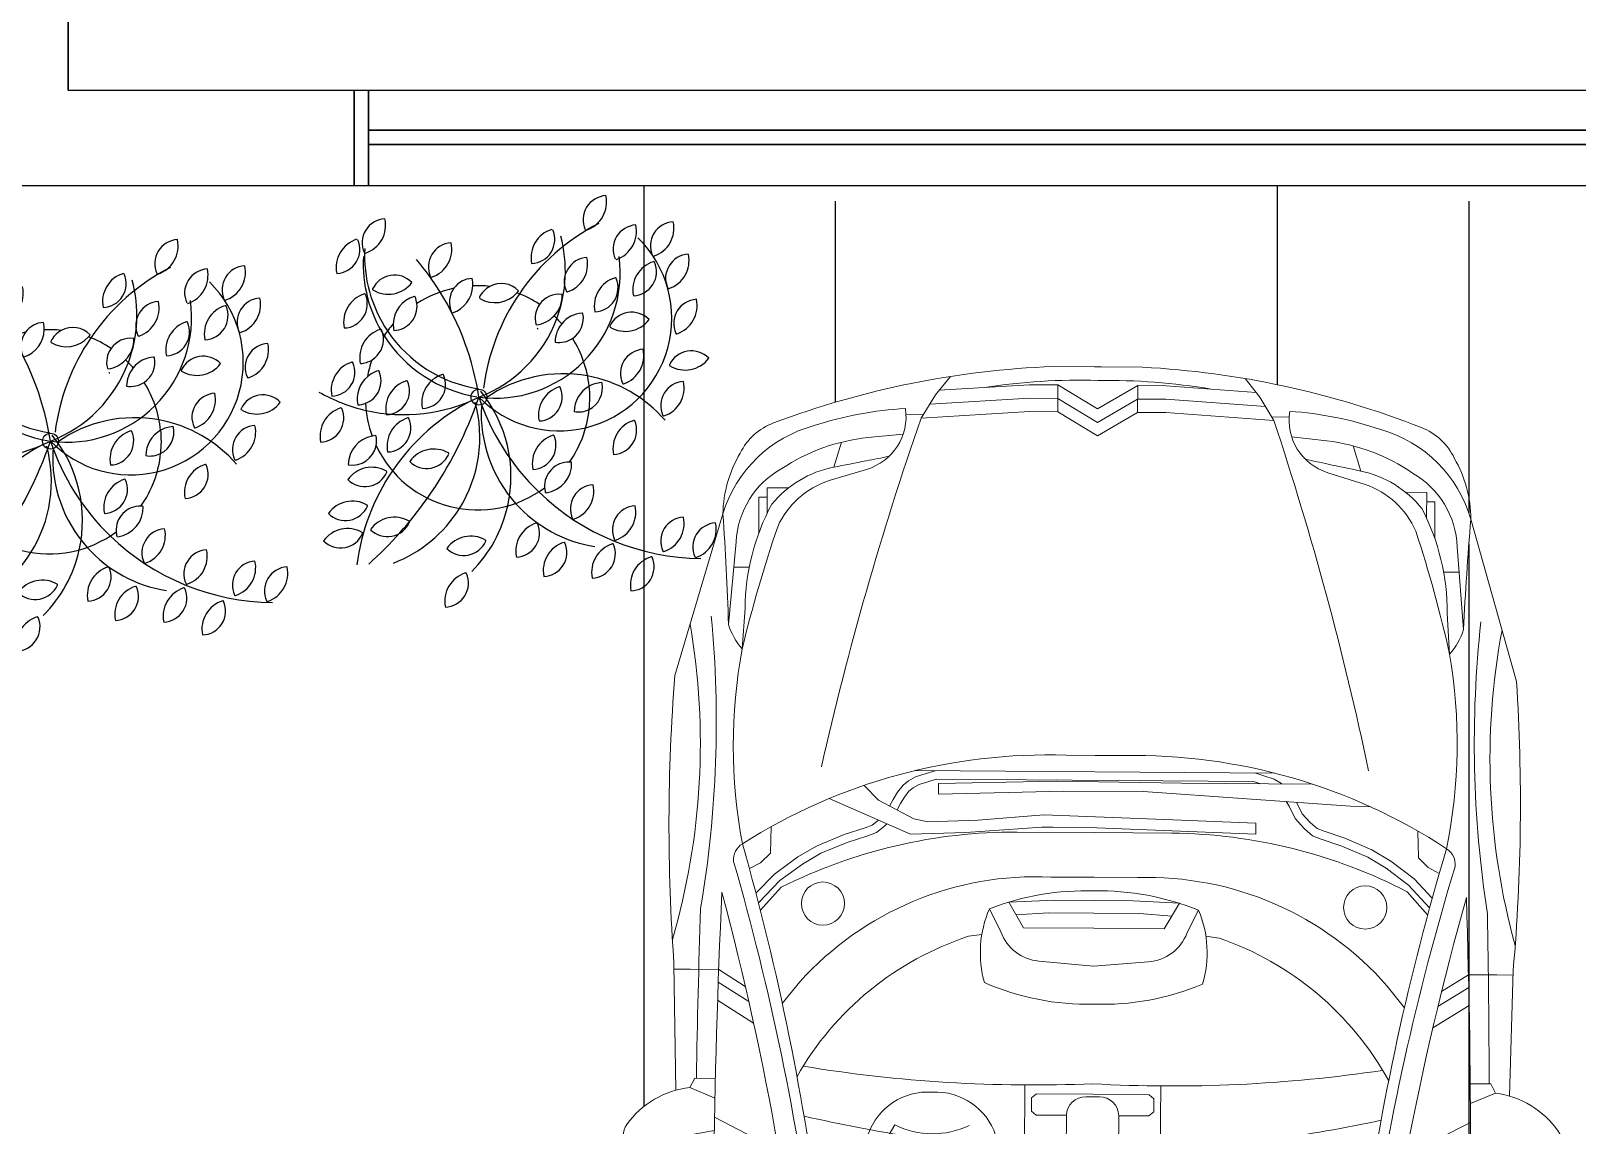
# Model space of a CAD drawing. Header units: millimetres. Extents: x 578 to 638.3, y 269.6 to 296.6.
# Drawn here: x 589.664 to 592.908, y 283.005 to 285.302 of the extents above; entities that cross this region are included whole.
import ezdxf

# ---------------------------------------------------------------- set-up
doc = ezdxf.new("R2010")
doc.units = ezdxf.units.MM
for name, color, linetype, lineweight in [('Janelas', 10, 'Continuous', 30), ('MÓVEIS', 7, 'Continuous', 13), ('SC Véhicules', 73, 'Continuous', 5)]:
    doc.layers.add(name, color=color, linetype=linetype, lineweight=lineweight)
doc.layers.add('VEGET', color=64, linetype='Continuous')
doc.layers.add('VEGET-I', color=62, linetype='Continuous')

# ---------------------------------------------------------------- blocks, each defined once
blk = doc.blocks.new('carro 2')
at = {"layer": 'SC Véhicules', "color": 0}
blk.add_line((164.81, -45.33), (159.42, -42.22), dxfattribs=at)
for points in [[(151.89, 83.81, -0.213271), (159.76, 97, -0.316364), (164.4, 97), (160.86, 78.63)], [(0, -1.46), (0, 8.66, -0.080255), (12.26, 67.26, -0.190972), (18.65, 74.2, -0.13066), (31.42, 77.75), (65.41, 87.58, -0.037663), (126.03, 87.33), (152.48, 86.73)], [(149.93, 82.45, 0.004282), (114.27, 81.83, -0.065838), (52.92, 80.03)], [(110.86, 77.39, 0.083987), (326.71, 56.05, 0.030126), (365.41, 65.63, 0.060983), (347.88, 70.92, 0.032996), (110.86, 77.39, 68.951103)], [(31.42, 77.75, 0.008657), (54.61, 76.39, -0.110403), (59.76, 73.5, 0.023888), (34.03, 66.23, 0.209928), (24.27, 55.51), (21.87, 47.67, -0.373539), (9.06, 39.59, -1.186199)], [(31.42, 77.75, 0.260377), (12.76, 58.72, 0.06741), (9.06, 39.59, 1.244333)], [(54.61, 76.39), (37.25, 74.94, 0.257656), (21.82, 65.46, 0.122086), (15.2, 47.43), (14.41, 40.03)], [(59.76, 73.5, -0.093664), (100.63, 73.15, 0.098007)], [(104.35, 74.97, 0.291164), (100.63, 73.15, 0.150503), (81.56, 5.36), (81.56, -0.73)], [(104.35, 74.97, 0.037618), (186.15, 57.42, 0.048096), (183.34, -0.73, 0.283509)], [(59.76, 73.5), (51.21, 72.95, 0.120929), (29.34, 67.51, 0.175141), (21.47, 54.57, -0.000751), (20.08, 47.74, -0.000528), (19.09, 42.95, -0.000528)], [(100.63, 73.15, 0.038114), (181.57, 56.14, 0.04092)], [(114.56, 69.29), (109.71, 64.93, 0.118091), (97.78, 15.49), (97.78, -0.73)], [(134.12, 64.54), (129.54, 60.91, 0.224427), (107.16, 8.37), (107.16, -0.73)], [(119.33, 22.78), (119.73, 25.56, -0.185981), (149.42, 61.36)], [(147.25, 60.08, -0.05116), (150.5, -0.73, 1.299922)], [(164.53, 13.53, 0.035513), (157.73, 59.82, 0.035513)], [(84.37, 56.68, 0.028075), (11.02, 36.29, 0.031284)], [(4.51, 23.05, 0.046137), (2.86, -0.73, -0.011591)], [(113.92, 21.22, -0.173697), (129.43, 22.14, -0.109138), (133.79, -0.73, 1.120389)], [(113.92, 21.22, 0.100862), (110.01, -0.73, 0.908615)], [(113.92, 21.22), (118.74, 18.8, -0.293986), (124.81, 10.77), (125.78, -0.73)], [(164.53, 4.77), (157.16, 4.77, 0.4127), (153.24, 0.69), (153.24, -0.73)], [(0, 0), (0, -10.12, 0.080255), (12.26, -68.72, 0.190972), (18.65, -75.66, 0.13066), (31.42, -79.2), (65.41, -89.04, 0.037663), (126.03, -88.79), (152.48, -88.19)], [(4.51, -24.51, -0.046137), (2.86, -0.73, 0.011591)], [(104.35, -76.43, -0.291164), (100.63, -74.6, -0.150503), (81.56, -6.82), (81.56, -0.73)], [(114.56, -70.75), (109.71, -66.39, -0.118091), (97.78, -16.95), (97.78, -0.73)], [(104.35, -76.43, -0.037618), (186.15, -58.88, -0.048096), (183.34, -0.73, -0.283509)], [(134.12, -66), (129.54, -62.37, -0.224427), (107.16, -9.82), (107.16, -0.73)], [(113.92, -22.68, -0.100862), (110.01, -0.73, -0.908615)], [(113.92, -22.68, 0.173697), (129.43, -23.6, 0.109138), (133.79, -0.73, -1.120389)], [(113.92, -22.68), (118.74, -20.26, 0.293986), (124.81, -12.23), (125.78, -0.73)], [(147.25, -61.54, 0.05116), (150.5, -0.73, -1.299922)], [(164.53, -6.23), (157.16, -6.23, -0.4127), (153.24, -2.15), (153.24, -0.73)], [(164.53, -14.99, -0.035513), (157.73, -61.27, -0.035513)], [(169.3, -21.83), (167.97, -20.72), (162.47, -20.72, 0.336004), (152.48, -33.26), (152.48, -35.55)], [(119.33, -24.24), (119.73, -27.02, 0.185981), (149.42, -62.81)], [(169.3, -46.98), (167.97, -48.1), (162.47, -48.1, -0.336004), (152.48, -35.55), (152.48, -35.55)], [(84.37, -58.14, -0.028075), (11.02, -37.75, -0.031284)], [(31.42, -79.2, -0.008657), (54.61, -77.85, 0.110403), (59.76, -74.95, -0.023888), (34.03, -67.69, -0.209928), (24.27, -56.96), (21.87, -49.13, 0.373539), (9.06, -41.05, 1.186199)], [(31.42, -79.2, -0.260377), (12.76, -60.17, -0.06741), (9.06, -41.05, -1.244333)], [(54.61, -77.85), (37.25, -76.4, -0.257656), (21.82, -66.91, -0.122086), (15.2, -48.88), (14.41, -41.49)], [(59.76, -74.95), (51.21, -74.41, -0.120929), (29.34, -68.97, -0.175141), (21.47, -56.02, 0.000751), (20.08, -49.2, 0.000528), (19.09, -44.41, 0.000528)], [(100.63, -74.6, -0.038114), (181.57, -57.6, -0.04092)], [(110.86, -78.84, -0.083987), (326.71, -57.51, -0.030126), (365.41, -67.09, -0.060983), (347.88, -72.38, -0.032996), (110.86, -78.84, -68.951103)], [(59.76, -74.95, 0.093664), (100.63, -74.6, -0.098007)], [(149.93, -83.91, -0.004282), (114.27, -83.29, 0.065838), (52.92, -81.48)], [(151.89, -85.27, 0.213271), (159.76, -98.46, 0.316364), (164.4, -98.46), (160.86, -80.08)]]:
    blk.add_lwpolyline(points, format="xyb", dxfattribs=at)
for points in [[(127.06, 87.31), (127.06, 83.92), (127.06, 77.94)], [(151.89, 83.81), (149.93, 82.83), (149.93, 78.47)], [(151.89, 83.81), (154.08, 78.54)], [(127.06, 77.94), (130.6, 72.34)], [(129.7, 78.02), (133.75, 71.59)], [(133.5, 78.12), (138.28, 70.55)], [(164.99, 65.09), (158.08, 78.59)], [(42.57, 72.13), (42.57, 75.39)], [(96.99, 67.13), (102.57, 67.25), (104.62, 69.3), (105.83, 71.66)], [(25.87, 64.02), (25.87, 68.46), (31.23, 68.46)], [(27.84, 68.46), (27.84, 70.2), (35.46, 70.2)], [(113.03, 69.69), (108.31, 65.22), (104.81, 60.51), (102.53, 56.67), (100.22, 51.2), (98.81, 46.83), (98.09, 45.02), (96.64, 43.3), (94.52, 41.35), (90.98, 39.54)], [(111.02, 70.23), (106.98, 66.4), (103.33, 61.49), (100.95, 57.47), (98.56, 51.82), (97.15, 47.43), (96.55, 45.94), (95.36, 44.53), (93.5, 42.82), (91.11, 41.6)], [(87.72, -33.55), (89.91, -33.55), (89.09, -7.27), (89.09, 9.43), (91.82, 52.97), (91.98, 57.2)], [(16.2, 52.95), (21.47, 54.57)], [(87.72, -33.55), (87.01, -8.76), (87.26, 17.44), (87.26, 44.88)], [(10.25, 39.47), (10.25, 35.82)], [(91.96, 40.05), (90.97, 39.45)], [(11.02, 36.29), (6.1, 33.29), (2.24, 30.19)], [(11.02, 36.29), (9.5, 13.59), (9.5, 7.65)], [(87.26, 38.45), (87.21, 38.39), (86.31, 36.91), (85.61, 34.7), (85.02, 32.84)], [(85.02, 37.02), (85.02, -38.48)], [(5.14, 32.52), (3.87, 13.59), (3.87, 7.65)], [(8.09, 34.5), (6.69, 13.59), (6.69, 7.65)], [(87.26, 34.03), (86.79, 32.56)], [(86.79, 32.56), (86.79, -34.02)], [(88.2, -49.17), (91.27, -46.15), (95.13, -38.67), (95.79, -35.77), (95.31, -25.2), (94.1, -11.43), (94.91, 13.89), (95.52, 33.13), (97.88, 33.13), (96.78, -0.26), (96.72, -9.44), (96.72, -11.78), (97.92, -27.75), (98.38, -39.34), (91.02, -56.47)], [(112.49, 17.17), (112.04, 7.5), (112.04, -0.73)], [(112.49, 17.17), (117.85, 14.02), (117.85, -0.73)], [(115.17, 15.59), (114.71, 8.85), (114.71, -0.73)], [(150.85, 13.53), (164.53, 13.53), (164.53, 4.71), (181.54, 4.77)], [(157.16, 4.77), (157.16, 11.09), (156.33, 12.09), (153.55, 12.09), (152.71, 11.09)], [(152.71, 11.09), (152.71, -0.73)], [(3.87, 7.65), (9.5, 7.65), (14.46, -0.73)], [(3.87, 7.65), (3.87, 7.65), (8.84, -0.73)], [(6.69, 7.65), (6.69, 7.65), (11.65, -0.73)], [(3.87, -9.1), (9.5, -9.1), (14.46, -0.73)], [(3.87, -9.1), (3.87, -9.1), (8.84, -0.73)], [(6.69, -9.1), (6.69, -9.1), (11.65, -0.73)], [(112.49, -18.63), (112.04, -8.96), (112.04, -0.73)], [(112.49, -18.63), (117.85, -15.47), (117.85, -0.73)], [(115.17, -17.05), (114.71, -10.31), (114.71, -0.73)], [(152.71, -12.55), (152.71, -0.73)], [(150.85, -14.99), (164.53, -14.99), (164.53, -6.17), (181.54, -6.23)], [(157.16, -6.23), (157.16, -12.55), (156.33, -13.54), (153.55, -13.54), (152.71, -12.55)], [(5.14, -33.98), (3.87, -15.04), (3.87, -9.1)], [(8.09, -35.96), (6.69, -15.04), (6.69, -9.1)], [(11.02, -37.75), (9.5, -15.04), (9.5, -9.1)], [(11.02, -37.75), (6.1, -34.75), (2.24, -31.65)], [(91.11, -43.05), (89.59, -42.15), (88.07, -41), (87.21, -39.85), (86.31, -38.37), (85.61, -36.16), (85.02, -34.29)], [(91.96, -41.5), (90.59, -40.68), (89.34, -39.74), (88.68, -38.85), (87.93, -37.63), (87.3, -35.62), (86.79, -34.02)], [(10.25, -40.93), (10.25, -37.28)], [(93.31, -42.19), (91.96, -41.5)], [(92.5, -43.77), (91.11, -43.05)], [(113.03, -71.15), (108.31, -66.68), (104.81, -61.97), (102.53, -58.13), (100.22, -52.66), (98.81, -48.29), (98.09, -46.48), (96.64, -44.76), (96.22, -44.37)], [(111.02, -71.69), (106.98, -67.86), (103.33, -62.95), (100.95, -58.93), (98.56, -53.28), (97.15, -48.89), (96.55, -47.4), (95.47, -46.11)], [(16.2, -54.41), (21.47, -56.02)], [(25.87, -65.48), (25.87, -69.92), (31.23, -69.92)], [(164.99, -66.55), (158.08, -80.05)], [(27.84, -69.92), (27.84, -71.66), (35.46, -71.66)], [(96.99, -68.59), (102.57, -68.71), (104.62, -70.76), (105.83, -73.12)], [(42.57, -73.59), (42.57, -76.84)], [(127.06, -79.4), (130.6, -73.8)], [(129.7, -79.47), (133.75, -73.05)], [(133.5, -79.58), (138.28, -72.01)], [(127.06, -88.76), (127.06, -85.37), (127.06, -79.4)], [(151.89, -85.27), (149.93, -84.28), (149.93, -79.93)], [(151.89, -85.27), (154.08, -80)]]:
    blk.add_lwpolyline(points, dxfattribs=at)
for centre in [(113.08, 56.17), (113.08, -57.63)]:
    blk.add_circle(centre, 4.53, dxfattribs=at)
for centre, radius, start, end in [((80.77, 228.97), 146.84, 259.7572, 285.8424), ((143.52, -34.41), 17.72, 333.8292, 26.1708), ((80.77, -230.43), 146.84, 74.1576, 100.2428)]:
    blk.add_arc(centre, radius, start, end, dxfattribs=at)
blk = doc.blocks.new('qasdfg')
at = {"layer": 'VEGET'}
for centre, radius, start, end in [((1626.2712, 1197.2288), 0.0506, 93.3806, 204.4039), ((1626.2079, 1197.2658), 0.0619, 288.1787, 12.6121), ((1625.8075, 1197.1804), 0.0506, 93.3806, 204.4039), ((1625.7442, 1197.2173), 0.0619, 288.1787, 12.6121), ((1626.334, 1197.1672), 0.0506, 93.3806, 204.4039), ((1626.2707, 1197.2042), 0.0619, 288.1787, 12.6121), ((1626.4125, 1197.1739), 0.0506, 93.3806, 204.4039), ((1626.3492, 1197.2109), 0.0619, 288.1787, 12.6121), ((1625.7641, 1197.1284), 0.0619, 107.1376, 191.5711), ((1625.7015, 1197.1665), 0.0506, 272.3395, 23.3629), ((1626.1731, 1197.1492), 0.0619, 107.1376, 191.5711), ((1626.1104, 1197.1873), 0.0506, 272.3395, 23.3629), ((1625.9464, 1197.1296), 0.0506, 93.3806, 204.4039), ((1625.883, 1197.1666), 0.0619, 288.1787, 12.6121), ((1626.4442, 1197.1059), 0.0506, 93.3806, 204.4039), ((1626.3809, 1197.1429), 0.0619, 288.1787, 12.6121), ((1626.2315, 1197.0989), 0.0506, 93.3806, 204.4039), ((1626.1681, 1197.1358), 0.0619, 288.1787, 12.6121), ((1626.3866, 1197.0815), 0.0619, 107.1376, 191.5711), ((1626.324, 1197.1197), 0.0506, 272.3395, 23.3629), ((1626.3689, 1197.1391), 0.00165, 23.3629, 107.1376), ((1625.8245, 1197.0619), 0.0506, 43.8385, 154.8618), ((1625.8115, 1197.1341), 0.0619, 238.6366, 323.07), ((1625.9018, 1197.1094), 0.00165, 204.4039, 288.1787), ((1625.9904, 1197.0551), 0.0506, 93.3806, 143.9816), ((1625.9271, 1197.0921), 0.0619, 357.9665, 12.6121), ((1625.999, 1196.8548), 0.2354, 83.7908, 92.4658), ((1626.0487, 1197.0443), 0.0506, 43.8385, 118.6061), ((1626.3059, 1197.0477), 0.0619, 107.1376, 191.5711), ((1626.2432, 1197.0858), 0.0506, 272.3395, 23.3629), ((1626.2881, 1197.1052), 0.00165, 23.3629, 107.1376), ((1625.7798, 1197.0139), 0.0619, 107.1376, 191.5711), ((1625.7171, 1197.052), 0.0506, 272.3395, 23.3629), ((1625.762, 1197.0714), 0.00165, 23.3629, 107.1376), ((1625.7802, 1197.0827), 0.00165, 154.8618, 238.6366), ((1625.884, 1197.0086), 0.0619, 107.1376, 178.7248), ((1625.8662, 1197.0662), 0.00165, 23.3629, 107.1376), ((1625.8213, 1197.0468), 0.0506, 6.6283, 23.3629), ((1625.999, 1196.8548), 0.2354, 102.1424, 122.7904), ((1626.0357, 1197.1165), 0.0619, 317.9795, 323.07), ((1625.999, 1196.8548), 0.2354, 56.4506, 69.4383), ((1626.1704, 1197.0217), 0.0506, 82.9891, 144.7784), ((1626.1148, 1197.0695), 0.0619, 316.379, 2.2207), ((1626.1869, 1197.0786), 0.00165, 204.4039, 288.1787), ((1626.3997, 1197.0857), 0.00165, 204.4039, 288.1787), ((1626.4612, 1197.0111), 0.0506, 93.3806, 204.4039), ((1626.3978, 1197.0481), 0.0619, 288.1787, 12.6121), ((1625.999, 1196.8548), 0.2354, 41.369, 46.9933), ((1626.2235, 1196.9712), 0.0619, 94.8883, 140.7607), ((1626.1704, 1197.0217), 0.0506, 303.7278, 11.1135), ((1626.2184, 1197.0312), 0.00165, 11.1135, 94.8883), ((1626.3223, 1196.984), 0.0506, 43.8385, 154.8618), ((1625.8136, 1196.9394), 0.0619, 107.1376, 191.5711), ((1625.7959, 1196.9969), 0.00165, 23.3629, 107.1376), ((1625.751, 1196.9775), 0.0506, 5.6463, 23.3629), ((1625.999, 1196.8548), 0.2354, 138.7234, 147.1305), ((1626.278, 1197.0048), 0.00165, 154.8618, 238.6366), ((1626.3093, 1197.0562), 0.0619, 238.6366, 323.07), ((1626.4166, 1196.9909), 0.00165, 204.4039, 288.1787), ((1625.999, 1196.8548), 0.2354, 5.8965, 32.0556), ((1625.7537, 1196.8707), 0.0619, 107.1376, 191.5711), ((1625.6911, 1196.9088), 0.0506, 272.3395, 23.3629), ((1625.736, 1196.9282), 0.00165, 23.3629, 107.1376), ((1625.751, 1196.9775), 0.0506, 272.3395, 301.6855), ((1625.999, 1196.8548), 0.2354, 160.2012, 169.1247), ((1626.3494, 1196.9062), 0.0506, 93.3806, 204.4039), ((1626.2861, 1196.9432), 0.0619, 288.1787, 12.6121), ((1626.4476, 1196.9028), 0.0506, 43.8385, 154.8618), ((1626.4347, 1196.975), 0.0619, 238.6366, 323.07), ((1625.8084, 1196.8525), 0.0619, 130.9791, 191.5711), ((1626.4033, 1196.9236), 0.00165, 154.8618, 238.6366), ((1626.2637, 1196.8252), 0.0619, 94.8883, 119.6107), ((1626.2105, 1196.8757), 0.0506, 296.502, 11.1135), ((1626.2586, 1196.8851), 0.00165, 11.1135, 94.8883), ((1626.3048, 1196.886), 0.00165, 204.4039, 288.1787), ((1626.4341, 1196.8385), 0.0506, 93.3806, 204.4039), ((1626.3707, 1196.8755), 0.0619, 288.1787, 12.6121), ((1625.7303, 1196.7744), 0.0619, 107.1376, 191.5711), ((1625.6676, 1196.8125), 0.0506, 272.3395, 23.3629), ((1625.7125, 1196.8319), 0.00165, 23.3629, 107.1376), ((1625.7458, 1196.8906), 0.0506, 272.3395, 291.0252), ((1625.999, 1196.8548), 0.2354, 182.7695, 199.9307), ((1625.999, 1196.8548), 0.2354, 325.0115, 354.0729), ((1626.345, 1196.7483), 0.0619, 107.1376, 191.5711), ((1626.2823, 1196.7865), 0.0506, 272.3395, 23.3629), ((1626.3272, 1196.8059), 0.00165, 23.3629, 107.1376), ((1626.3895, 1196.8183), 0.00165, 204.4039, 288.1787), ((1625.7895, 1196.7138), 0.0619, 100.9437, 179.3217), ((1625.7363, 1196.7643), 0.0506, 260.0902, 348.9686), ((1625.999, 1196.8548), 0.2354, 205.1648, 306.7226), ((1625.777, 1196.6471), 0.0619, 60.1046, 144.538), ((1625.7622, 1196.719), 0.0506, 225.3065, 336.3299), ((1625.807, 1196.6993), 0.00165, 336.3299, 60.1046), ((1626.1346, 1196.717), 0.0619, 277.7872, 2.2207), ((1626.1902, 1196.6692), 0.0506, 82.9891, 88.1757), ((1626.1902, 1196.6692), 0.0506, 183.5584, 194.0125), ((1626.2444, 1196.6218), 0.0506, 93.3806, 204.4039), ((1626.1811, 1196.6588), 0.0619, 288.1787, 12.6121), ((1625.7364, 1196.576), 0.0619, 60.1046, 144.538), ((1626.1427, 1196.6574), 0.00165, 194.0125, 277.7872), ((1625.7215, 1196.6479), 0.0506, 225.3065, 336.3299), ((1625.7664, 1196.6282), 0.00165, 336.3299, 60.1046), ((1625.8244, 1196.5422), 0.0619, 60.1046, 144.538), ((1626.1998, 1196.6016), 0.00165, 204.4039, 288.1787), ((1626.3325, 1196.5778), 0.0506, 93.3806, 204.4039), ((1626.2691, 1196.6148), 0.0619, 288.1787, 12.6121), ((1626.4341, 1196.5541), 0.0506, 93.3806, 204.4039), ((1626.3707, 1196.5911), 0.0619, 288.1787, 12.6121), ((1625.7262, 1196.5185), 0.0619, 60.1046, 144.538), ((1625.7114, 1196.5903), 0.0506, 225.3065, 336.3299), ((1625.7562, 1196.5707), 0.00165, 336.3299, 60.1046), ((1625.8096, 1196.614), 0.0506, 225.3065, 336.3299), ((1625.8544, 1196.5944), 0.00165, 336.3299, 60.1046), ((1626.1411, 1196.5329), 0.0619, 107.1376, 191.5711), ((1626.0785, 1196.5711), 0.0506, 272.3395, 23.3629), ((1626.1234, 1196.5905), 0.00165, 23.3629, 107.1376), ((1626.5013, 1196.5417), 0.0506, 93.3806, 204.4039), ((1626.438, 1196.5787), 0.0619, 288.1787, 12.6121), ((1625.9849, 1196.5026), 0.0619, 60.1046, 144.538), ((1625.9701, 1196.5745), 0.0506, 225.3065, 336.3299), ((1626.0149, 1196.5548), 0.00165, 336.3299, 60.1046), ((1626.1987, 1196.4923), 0.0619, 107.1376, 191.5711), ((1626.136, 1196.5305), 0.0506, 272.3395, 23.3629), ((1626.181, 1196.5499), 0.00165, 23.3629, 107.1376), ((1626.3003, 1196.4889), 0.0619, 107.1376, 191.5711), ((1626.2376, 1196.5271), 0.0506, 272.3395, 23.3629), ((1626.2826, 1196.5465), 0.00165, 23.3629, 107.1376), ((1626.2879, 1196.5576), 0.00165, 204.4039, 288.1787), ((1626.3816, 1196.4619), 0.0619, 107.1376, 191.5711), ((1626.3189, 1196.5), 0.0506, 272.3395, 23.3629), ((1626.3638, 1196.5194), 0.00165, 23.3629, 107.1376), ((1626.3895, 1196.5339), 0.00165, 204.4039, 288.1787), ((1626.4568, 1196.5215), 0.00165, 204.4039, 288.1787), ((1625.9921, 1196.428), 0.0619, 107.1376, 191.5711), ((1625.9294, 1196.4661), 0.0506, 272.3395, 23.3629), ((1625.9744, 1196.4855), 0.00165, 23.3629, 107.1376)]:
    blk.add_arc(centre, radius, start, end, dxfattribs=at)
at = {"layer": 'VEGET-I'}
blk.add_circle((1626.0019, 1196.8563), 0.0166, dxfattribs=at)
blk.add_circle((1626.0019, 1196.8563), 0.0166, dxfattribs=at)
for centre, radius, start, end in [((1626.4619, 1196.8177), 0.454, 117.331, 145.743), ((1625.9002, 1197.1205), 0.2831, 339.4885, 15.0874), ((1626.1704, 1197.0217), 0.2362, 283.589, 45.6994), ((1626.042, 1197.1368), 0.2831, 176.9672, 212.4166), ((1626.0449, 1197.1533), 0.2831, 176.9672, 213.9632), ((1625.4211, 1196.7674), 0.5875, 31.7655, 39.9955), ((1626.0357, 1197.1165), 0.2625, 315.0896, 7.614), ((1625.9271, 1197.0921), 0.0619, 288.1787, 357.9665), ((1626.0487, 1197.0443), 0.0506, 118.6061, 154.8618), ((1625.4211, 1196.7674), 0.5875, 8.699, 31.7655), ((1625.9904, 1197.0551), 0.0506, 143.9816, 204.4039), ((1626.0044, 1197.0651), 0.00165, 154.8618, 238.6366), ((1626.0357, 1197.1165), 0.0619, 238.6366, 317.9795), ((1626.4619, 1196.8177), 0.454, 145.743, 172.7136), ((1625.8213, 1197.0468), 0.0506, 272.3395, 6.6283), ((1625.9458, 1197.0349), 0.00165, 204.4039, 288.1787), ((1626.1704, 1197.0217), 0.0506, 144.7784, 194.0125), ((1626.1148, 1197.0695), 0.0619, 277.7872, 316.379), ((1626.0449, 1197.1533), 0.2831, 213.9632, 261.0002), ((1625.884, 1197.0086), 0.0619, 178.7248, 191.5711), ((1625.9002, 1197.1205), 0.2831, 291.0544, 339.4885), ((1626.1229, 1197.0099), 0.00165, 194.0125, 277.7872), ((1626.1258, 1197.0015), 0.00165, 204.4039, 288.1787), ((1626.2235, 1196.9712), 0.0619, 140.7607, 179.3217), ((1625.751, 1196.9775), 0.0506, 301.6855, 5.6463), ((1626.042, 1197.1368), 0.2831, 212.4166, 261.0002), ((1626.1704, 1197.0217), 0.0506, 260.0902, 303.7278), ((1626.0357, 1197.1165), 0.2625, 262.5928, 315.0896), ((1625.7458, 1196.8906), 0.0506, 291.0252, 23.3629), ((1625.8084, 1196.8525), 0.0619, 107.1376, 130.9791), ((1625.7907, 1196.91), 0.00165, 23.3629, 107.1376), ((1625.9439, 1196.8447), 0.0619, 107.1376, 191.5711), ((1625.8812, 1196.8828), 0.0506, 272.3395, 23.3629), ((1625.9261, 1196.9022), 0.00165, 23.3629, 107.1376), ((1626.1787, 1196.6223), 0.2831, 79.6042, 124.9525), ((1626.1787, 1196.6223), 0.2831, 40.9195, 79.6042), ((1625.8441, 1197.1779), 0.3583, 240.2296, 257.2662), ((1625.8683, 1196.8316), 0.0619, 107.1376, 191.5711), ((1625.8057, 1196.8698), 0.0506, 272.3395, 23.3629), ((1625.8506, 1196.8892), 0.00165, 23.3629, 107.1376), ((1625.786, 1196.6899), 0.2831, 347.3863, 39.1633), ((1626.1887, 1196.8186), 0.0619, 107.1376, 191.5711), ((1626.126, 1196.8568), 0.0506, 272.3395, 23.3629), ((1626.1709, 1196.8762), 0.00165, 23.3629, 107.1376), ((1626.2637, 1196.8252), 0.0619, 119.6107, 179.3217), ((1625.9993, 1196.8563), 0.2353, 353.703, 5.5399), ((1625.8441, 1197.1779), 0.3583, 257.2662, 296.1341), ((1626.1959, 1196.4464), 0.454, 117.331, 145.8123), ((1625.2147, 1197.1239), 0.8314, 324.7643, 341.223), ((1625.7207, 1196.7722), 0.2831, 328.0833, 15.0874), ((1626.1704, 1197.0217), 0.2362, 224.4793, 283.589), ((1626.473, 1197.0144), 0.497, 198.5602, 225.9215), ((1626.2897, 1196.8221), 0.2831, 176.9672, 221.8203), ((1626.2105, 1196.8757), 0.0506, 260.0902, 296.502), ((1625.8709, 1196.7535), 0.0619, 107.1376, 191.5711), ((1625.8083, 1196.7917), 0.0506, 272.3395, 23.3629), ((1625.8532, 1196.8111), 0.00165, 23.3629, 107.1376), ((1625.7895, 1196.7138), 0.0619, 94.8883, 100.9437), ((1625.7843, 1196.7738), 0.00165, 11.1135, 94.8883), ((1625.7363, 1196.7643), 0.0506, 348.9686, 11.1135), ((1626.1757, 1196.7171), 0.0619, 107.1376, 191.5711), ((1626.113, 1196.7552), 0.0506, 272.3395, 23.3629), ((1626.1579, 1196.7746), 0.00165, 23.3629, 107.1376), ((1625.907, 1196.6854), 0.0619, 60.1046, 144.538), ((1625.8922, 1196.7572), 0.0506, 225.3065, 336.3299), ((1625.937, 1196.7376), 0.00165, 336.3299, 60.1046), ((1626.1959, 1196.4464), 0.454, 145.8123, 172.7136), ((1626.1902, 1196.6692), 0.0506, 88.1757, 183.5584), ((1625.2147, 1197.1239), 0.8314, 311.9854, 324.7643), ((1626.2897, 1196.8221), 0.2831, 221.8203, 261.0002), ((1626.473, 1197.0144), 0.497, 225.9215, 269.3964), ((1625.7207, 1196.7722), 0.2831, 291.0544, 328.0833), ((1625.786, 1196.6899), 0.2831, 315.1303, 347.3863)]:
    blk.add_arc(centre, radius, start, end, dxfattribs=at)

msp = doc.modelspace()

# ---------------------------------------------------------------- linework, layer by layer
for p, q in [((589.7419, 288.9537), (589.7419, 285.1781)), ((589.7419, 285.1781), (589.7419, 285.7781)), ((589.7419, 285.1781), (589.7419, 285.1781)), ((589.7419, 285.1781), (596.047, 285.1781)), ((589.7419, 285.1781), (590.3419, 285.1781)), ((590.3719, 285.1781), (595.417, 285.1781)), ((589.5419, 284.9781), (596.047, 284.9781)), ((590.9495, 284.9772), (590.9495, 283.044)), ((592.279, 284.9772), (592.279, 284.5598)), ((591.3516, 284.9451), (591.3516, 284.5228)), ((592.6811, 284.9451), (592.6811, 284.2905)), ((592.6811, 284.2254), (592.6811, 281.3811))]:
    msp.add_line(p, q)
at = {"layer": 'Janelas'}
for p, q in [((590.3419, 285.1781), (590.3419, 284.9781)), ((590.3719, 285.1781), (590.3719, 284.9781)), ((590.3719, 285.0941), (595.417, 285.0941)), ((590.3719, 285.0641), (595.417, 285.0641))]:
    msp.add_line(p, q, dxfattribs=at)

# ---------------------------------------------------------------- block references
at = {"xscale": 0.01, "yscale": 0.01, "zscale": 0.01, "rotation": 269.59040542797}
msp.add_blockref('carro 2', (591.91, 284.5971), dxfattribs=at)
at = {"layer": 'MÓVEIS'}
for p in [(-1035.3981, -912.3227), (-1036.2973, -912.4151)]:
    msp.add_blockref('qasdfg', p, dxfattribs=at)

doc.saveas('drawing.dxf')
